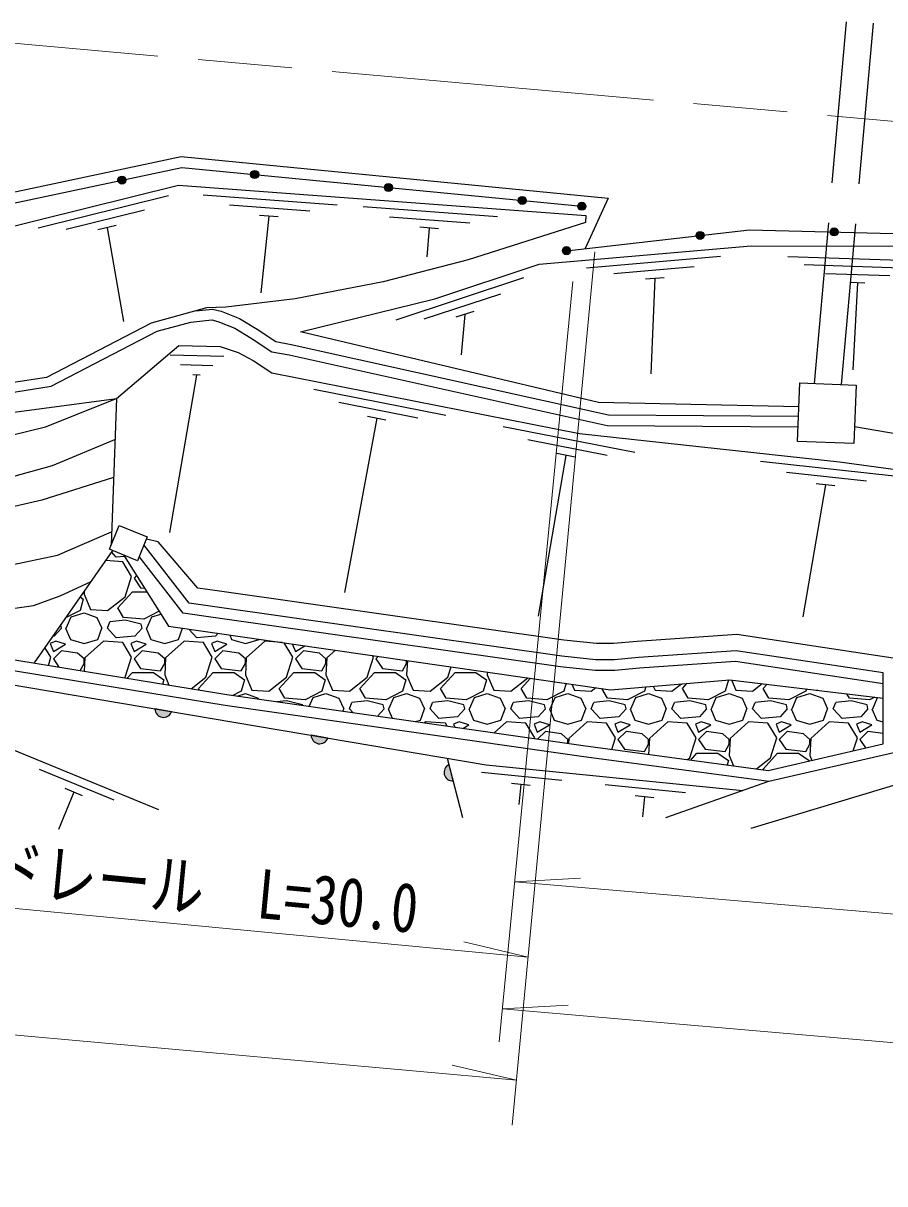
# Model space of a CAD drawing. Units: millimetres at full size, sheet at 1:1000; details may follow other scales. Extents: x 40000 to 680000, y 20000 to 380000.
# Drawn here: x 402737 to 434786, y 249333 to 292499 of the extents above; entities that cross this region are included whole.
import ezdxf
from ezdxf.enums import TextEntityAlignment as Align

# ---------------------------------------------------------------- set-up
doc = ezdxf.new("R2010")
doc.units = ezdxf.units.MM
doc.header["$LTSCALE"] = 1000
doc.linetypes.add('CHAIN', pattern=[18.5, 12, -1.5, 3.5, -1.5])
doc.linetypes.add('DASHED', pattern=[7.5, 6, -1.5])
for name, color, linetype, lineweight in [('M-BGD', 7, 'Continuous', 25), ('M-BMK', 2, 'CHAIN', 13), ('M-STR-HTXT', 7, 'Continuous', 13)]:
    doc.layers.add(name, color=color, linetype=linetype, lineweight=lineweight)
doc.styles.add('ＭＳ ゴシック', font='')
doc.styles.get('ＭＳ ゴシック').set_extended_font_data('MS Gothic')

msp = doc.modelspace()

# ---------------------------------------------------------------- hatches: boundary and pattern name
at = {"layer": 'M-BGD'}
for points in [[(406263, 286632, -0.41421), (406379, 286810, -0.41421), (406556, 286694, -1)], [(411198, 286887, -1), (411497, 286858, -1)], [(416175, 286404, -1), (416473, 286375, -1)], [(421151, 285920, -1), (421450, 285891, -1)], [(423370, 285659, -0.41421), (423486, 285837, -0.41421), (423663, 285722, -1)], [(427766, 284589, -1), (428064, 284623, -1)], [(432752, 284740, -0.41421), (432905, 284886, -0.41421), (433051, 284732, -1)], [(422798, 284021, -1), (423096, 284055, -1)], [(407639, 266996), (408256, 266892, -0.84072)], [(413448, 266014), (414065, 265910, -0.84072)], [(418578, 264925), (418734, 264319, -0.84072)]]:
    msp.add_hatch(color=256, dxfattribs=at).paths.add_polyline_path(points)

# ---------------------------------------------------------------- linework, layer by layer
at = {"layer": 'M-BGD', "linetype": 'DASHED'}
for p, q in [((432175, 279097), (433780, 297281)), ((433176, 279056), (434778, 297218))]:
    msp.add_line(p, q, dxfattribs=at)
at = {"layer": 'M-BGD'}
for p, q in [((408141, 286077), (403288, 284874)), ((414416, 285737), (409430, 286109)), ((407243, 285545), (404331, 284824)), ((413396, 285513), (410405, 285736)), ((412227, 285299), (411529, 285351)), ((420375, 285293), (415389, 285665)), ((406199, 284978), (405519, 284809)), ((411878, 285325), (411578, 282475)), ((419355, 285068), (416364, 285291)), ((418186, 284855), (417488, 284907)), ((405859, 284893), (406467, 281403)), ((417837, 284881), (417757, 283806)), ((428670, 283819), (423689, 283383)), ((431184, 283828), (436407, 283654)), ((427700, 283433), (424712, 283172)), ((435784, 283375), (431787, 283507)), ((434975, 283101), (432576, 283181)), ((421351, 283023), (416602, 281458)), ((426581, 283034), (425883, 282973)), ((426232, 283004), (426088, 279460)), ((434045, 282832), (433486, 282851)), ((433766, 282841), (433594, 279608)), ((420495, 282425), (417645, 281486)), ((419496, 281780), (418832, 281561)), ((419164, 281671), (419031, 280164)), ((410198, 280109), (408198, 280158)), ((409789, 279759), (408590, 279788)), ((409181, 279414), (408179, 273559)), ((409321, 279410), (409041, 279417)), ((418456, 277913), (413550, 278880)), ((406208, 278542), (406005, 273084)), ((417417, 277812), (414473, 278392)), ((415887, 277808), (414687, 271322)), ((416230, 277740), (415543, 277875)), ((425494, 276527), (420588, 277493)), ((433660, 277497), (436642, 276982)), ((424455, 276426), (421511, 277006)), ((422925, 276422), (421889, 270446)), ((423269, 276354), (422582, 276489)), ((435137, 275656), (430166, 276201)), ((434110, 275467), (431128, 275793)), ((432586, 275332), (431741, 270418)), ((432934, 275294), (432238, 275370)), ((406062, 272889), (403141, 268703)), ((406200, 272640), (406023, 272833)), ((406440, 272460), (405800, 272513)), ((406500, 272666), (406200, 272640)), ((406770, 271920), (406440, 272460)), ((406952, 271952), (406860, 271860)), ((406530, 271170), (406770, 271920)), ((406860, 271860), (407100, 271500)), ((404855, 271160), (404970, 271080)), ((405005, 271375), (405000, 271260)), ((405000, 271260), (405240, 270690)), ((405870, 270660), (406530, 271170)), ((406260, 270750), (406800, 271350)), ((406800, 271350), (407333, 271350)), ((407100, 271500), (407249, 271482)), ((404850, 270660), (404309, 270377)), ((404970, 271080), (404850, 270660)), ((405240, 270690), (405870, 270660)), ((406470, 270390), (406260, 270750)), ((404340, 270000), (404520, 270420)), ((404520, 270420), (405000, 270570)), ((405000, 270570), (405480, 270390)), ((405480, 270390), (405660, 270000)), ((405870, 270000), (405960, 270240)), ((406530, 270300), (405960, 270240)), ((407220, 270330), (406470, 270390)), ((407130, 270150), (406530, 270300)), ((407790, 270628), (407220, 270330)), ((407340, 270000), (407520, 270420)), ((407520, 270420), (407855, 270525)), ((404160, 270000), (403890, 269700)), ((404160, 270000), (404135, 270127)), ((404310, 270000), (404490, 269580)), ((405510, 269580), (405660, 270000)), ((406200, 269640), (405870, 270000)), ((407160, 270000), (406890, 269700)), ((407160, 270000), (407130, 270150)), ((407310, 270000), (407490, 269580)), ((408510, 269580), (408660, 269999)), ((409200, 269640), (408903, 269964)), ((409988, 269808), (409890, 269700)), ((403950, 269520), (403740, 269430)), ((403740, 269430), (403860, 269130)), ((403890, 269700), (403833, 269695)), ((403860, 269130), (404310, 269400)), ((404310, 269400), (403950, 269520)), ((404490, 269580), (405000, 269430)), ((405000, 269430), (405510, 269580)), ((405720, 269520), (405030, 268890)), ((406440, 269460), (405720, 269520)), ((406890, 269700), (406200, 269640)), ((406770, 268920), (406440, 269460)), ((406950, 269520), (406740, 269430)), ((406740, 269430), (406860, 269130)), ((406860, 269130), (407310, 269400)), ((407310, 269400), (406950, 269520)), ((407490, 269580), (408000, 269430)), ((408000, 269430), (408510, 269580)), ((408720, 269520), (408030, 268890)), ((409440, 269460), (408720, 269520)), ((409890, 269700), (409200, 269640)), ((409770, 268920), (409440, 269460)), ((409950, 269520), (409740, 269430)), ((409740, 269430), (409860, 269130)), ((409860, 269130), (410310, 269400)), ((410310, 269400), (409950, 269520)), ((410419, 269747), (410490, 269580)), ((410490, 269580), (411000, 269430)), ((411000, 269430), (411510, 269580)), ((411720, 269520), (411030, 268890)), ((411510, 269580), (411513, 269589)), ((412374, 269466), (411720, 269520)), ((412770, 268920), (412443, 269456)), ((412747, 269412), (412860, 269130)), ((403770, 268920), (403547, 269285)), ((404160, 269160), (403860, 268860)), ((404760, 269070), (404160, 269160)), ((405000, 268860), (404760, 269070)), ((407160, 269160), (406860, 268860)), ((407760, 269070), (407160, 269160)), ((408000, 268860), (407760, 269070)), ((410160, 269160), (409860, 268860)), ((410760, 269070), (410160, 269160)), ((411000, 268860), (410760, 269070)), ((412860, 269130), (413217, 269344)), ((413160, 269160), (412860, 268860)), ((413760, 269070), (413160, 269160)), ((414000, 268860), (413760, 269070)), ((414349, 269182), (414030, 268890)), ((415770, 268920), (415732, 268983)), ((415951, 268951), (415860, 268860)), ((403673, 268616), (403770, 268920)), ((403860, 268860), (404066, 268552)), ((404857, 268422), (405000, 268680)), ((405000, 268680), (405000, 268860)), ((405030, 268890), (405007, 268398)), ((406530, 268170), (406770, 268920)), ((406860, 268860), (407100, 268500)), ((407100, 268500), (407850, 268410)), ((407850, 268410), (408000, 268680)), ((408030, 268890), (408000, 268260)), ((408000, 268680), (408000, 268860)), ((409530, 268170), (409770, 268920)), ((409860, 268860), (410100, 268500)), ((410100, 268500), (410850, 268410)), ((410850, 268410), (411000, 268680)), ((411030, 268890), (411000, 268260)), ((411000, 268680), (411000, 268860)), ((412530, 268170), (412770, 268920)), ((412860, 268860), (413100, 268500)), ((413100, 268500), (413850, 268410)), ((413850, 268410), (414000, 268680)), ((414030, 268890), (414000, 268260)), ((414000, 268680), (414000, 268860)), ((415530, 268170), (415770, 268920)), ((415860, 268860), (416100, 268500)), ((416100, 268500), (416850, 268410)), ((416850, 268410), (417000, 268680)), ((417000, 268680), (417000, 268801)), ((417026, 268797), (417000, 268260)), ((418530, 268170), (418656, 268563)), ((406506, 268152), (406530, 268170)), ((406607, 268135), (406800, 268350)), ((406800, 268350), (407580, 268350)), ((407580, 268350), (407970, 268080)), ((407970, 268080), (407924, 267919)), ((408000, 268260), (408160, 267881)), ((408982, 267746), (409530, 268170)), ((409260, 267750), (409800, 268350)), ((409800, 268350), (410580, 268350)), ((410580, 268350), (410970, 268080)), ((410970, 268080), (410850, 267660)), ((411000, 268260), (411240, 267690)), ((411870, 267660), (412530, 268170)), ((412260, 267750), (412800, 268350)), ((412800, 268350), (413580, 268350)), ((413580, 268350), (413970, 268080)), ((413970, 268080), (413850, 267660)), ((414000, 268260), (414240, 267690)), ((414870, 267660), (415530, 268170)), ((415260, 267750), (415800, 268350)), ((415800, 268350), (416580, 268350)), ((416580, 268350), (416970, 268080)), ((416970, 268080), (416850, 267660)), ((417000, 268260), (417240, 267690)), ((417870, 267660), (418530, 268170)), ((418260, 267750), (418800, 268350)), ((418800, 268350), (419580, 268350)), ((419580, 268350), (419970, 268080)), ((419970, 268080), (419850, 267660)), ((420005, 268369), (420000, 268260)), ((420000, 268260), (420240, 267690)), ((420870, 267660), (421508, 268153)), ((421260, 267750), (421609, 268138)), ((428968, 268074), (428850, 267660)), ((429079, 268073), (429240, 267690)), ((409292, 267695), (409260, 267750)), ((410850, 267660), (410537, 267496)), ((411240, 267690), (411870, 267660)), ((412470, 267390), (412260, 267750)), ((413850, 267660), (413220, 267330)), ((414240, 267690), (414870, 267660)), ((415470, 267390), (415260, 267750)), ((416850, 267660), (416220, 267330)), ((417240, 267690), (417870, 267660)), ((418470, 267390), (418260, 267750)), ((419850, 267660), (419220, 267330)), ((420240, 267690), (420870, 267660)), ((421470, 267390), (421260, 267750)), ((422850, 267660), (422220, 267330)), ((422932, 267948), (422850, 267660)), ((423144, 267918), (423240, 267690)), ((423240, 267690), (423870, 267660)), ((423870, 267660), (424037, 267789)), ((424260, 267750), (424266, 267756)), ((424470, 267390), (424260, 267750)), ((425850, 267660), (425220, 267330)), ((425896, 267820), (425850, 267660)), ((426176, 267843), (426240, 267690)), ((426240, 267690), (426870, 267660)), ((426870, 267660), (427219, 267929)), ((427260, 267750), (427438, 267948)), ((427470, 267390), (427260, 267750)), ((428850, 267660), (428220, 267330)), ((429240, 267690), (429870, 267660)), ((429870, 267660), (430226, 267935)), ((430260, 267750), (430407, 267914)), ((430470, 267390), (430260, 267750)), ((431850, 267660), (431220, 267330)), ((431872, 267738), (431850, 267660)), ((432238, 267694), (432240, 267690)), ((432240, 267690), (432292, 267688)), ((410692, 267474), (411000, 267570)), ((411000, 267570), (411480, 267390)), ((411480, 267390), (411494, 267359)), ((412530, 267300), (412169, 267262)), ((413220, 267330), (412470, 267390)), ((413130, 267150), (412530, 267300)), ((413378, 267089), (413520, 267420)), ((413520, 267420), (414000, 267570)), ((414000, 267570), (414480, 267390)), ((414480, 267390), (414660, 267000)), ((414870, 267000), (414960, 267240)), ((415530, 267300), (414960, 267240)), ((416220, 267330), (415470, 267390)), ((416130, 267150), (415530, 267300)), ((416340, 267000), (416520, 267420)), ((416520, 267420), (417000, 267570)), ((417000, 267570), (417480, 267390)), ((417480, 267390), (417660, 267000)), ((417870, 267000), (417960, 267240)), ((418530, 267300), (417960, 267240)), ((419220, 267330), (418470, 267390)), ((419130, 267150), (418530, 267300)), ((419340, 267000), (419520, 267420)), ((419520, 267420), (420000, 267570)), ((420000, 267570), (420480, 267390)), ((420480, 267390), (420660, 267000)), ((420870, 267000), (420960, 267240)), ((421530, 267300), (420960, 267240)), ((422220, 267330), (421470, 267390)), ((422130, 267150), (421530, 267300)), ((422340, 267000), (422520, 267420)), ((422520, 267420), (423000, 267570)), ((423000, 267570), (423480, 267390)), ((423480, 267390), (423660, 267000)), ((423870, 267000), (423960, 267240)), ((424530, 267300), (423960, 267240)), ((425220, 267330), (424470, 267390)), ((425130, 267150), (424530, 267300)), ((425340, 267000), (425520, 267420)), ((425520, 267420), (426000, 267570)), ((426000, 267570), (426480, 267390)), ((426480, 267390), (426660, 267000)), ((426870, 267000), (426960, 267240)), ((427530, 267300), (426960, 267240)), ((428220, 267330), (427470, 267390)), ((428130, 267150), (427530, 267300)), ((428340, 267000), (428520, 267420)), ((428520, 267420), (429000, 267570)), ((429000, 267570), (429480, 267390)), ((429480, 267390), (429660, 267000)), ((429870, 267000), (429960, 267240)), ((430530, 267300), (429960, 267240)), ((431220, 267330), (430470, 267390)), ((431130, 267150), (430530, 267300)), ((431340, 267000), (431520, 267420)), ((431520, 267420), (432000, 267570)), ((432000, 267570), (432480, 267390)), ((432480, 267390), (432660, 267000)), ((432870, 267000), (432960, 267240)), ((433530, 267300), (432960, 267240)), ((433470, 267390), (433372, 267558)), ((434220, 267330), (433470, 267390)), ((434130, 267150), (433530, 267300)), ((434416, 267433), (434220, 267330)), ((434340, 267000), (434520, 267420)), ((434520, 267420), (434521, 267420)), ((408256, 266892), (407639, 266996)), ((413135, 267124), (413130, 267150)), ((414628, 266910), (414660, 267000)), ((415002, 266856), (414870, 267000)), ((416160, 267000), (415913, 266725)), ((416160, 267000), (416130, 267150)), ((416310, 267000), (416461, 266647)), ((417510, 266580), (417660, 267000)), ((418200, 266640), (417870, 267000)), ((419160, 267000), (418890, 266700)), ((419160, 267000), (419130, 267150)), ((419310, 267000), (419490, 266580)), ((420510, 266580), (420660, 267000)), ((421200, 266640), (420870, 267000)), ((422160, 267000), (421890, 266700)), ((422160, 267000), (422130, 267150)), ((422310, 267000), (422490, 266580)), ((423510, 266580), (423660, 267000)), ((424200, 266640), (423870, 267000)), ((425160, 267000), (424890, 266700)), ((425160, 267000), (425130, 267150)), ((425310, 267000), (425490, 266580)), ((426510, 266580), (426660, 267000)), ((427200, 266640), (426870, 267000)), ((428160, 267000), (427890, 266700)), ((428160, 267000), (428130, 267150)), ((428310, 267000), (428490, 266580)), ((429510, 266580), (429660, 267000)), ((430200, 266640), (429870, 267000)), ((431160, 267000), (430890, 266700)), ((431160, 267000), (431130, 267150)), ((431310, 267000), (431490, 266580)), ((432510, 266580), (432660, 267000)), ((433200, 266640), (432870, 267000)), ((434160, 267000), (433890, 266700)), ((434160, 267000), (434130, 267150)), ((434310, 267000), (434490, 266580)), ((417318, 266524), (417510, 266580)), ((417720, 266520), (417669, 266473)), ((418440, 266460), (417720, 266520)), ((418890, 266700), (418200, 266640)), ((418505, 266354), (418440, 266460)), ((418950, 266520), (418740, 266430)), ((418740, 266430), (418787, 266313)), ((419310, 266400), (418950, 266520)), ((419092, 266269), (419310, 266400)), ((419490, 266580), (420000, 266430)), ((420000, 266430), (420510, 266580)), ((420720, 266520), (420262, 266102)), ((421440, 266460), (420720, 266520)), ((421890, 266700), (421200, 266640)), ((421770, 265920), (421440, 266460)), ((421950, 266520), (421740, 266430)), ((421740, 266430), (421860, 266130)), ((421860, 266130), (422310, 266400)), ((422310, 266400), (421950, 266520)), ((422490, 266580), (423000, 266430)), ((423000, 266430), (423510, 266580)), ((423720, 266520), (423030, 265890)), ((424440, 266460), (423720, 266520)), ((424890, 266700), (424200, 266640)), ((424770, 265920), (424440, 266460)), ((424950, 266520), (424740, 266430)), ((424740, 266430), (424860, 266130)), ((424860, 266130), (425310, 266400)), ((425310, 266400), (424950, 266520)), ((425490, 266580), (426000, 266430)), ((426000, 266430), (426510, 266580)), ((426720, 266520), (426030, 265890)), ((427440, 266460), (426720, 266520)), ((427890, 266700), (427200, 266640)), ((427770, 265920), (427440, 266460)), ((427950, 266520), (427740, 266430)), ((427740, 266430), (427860, 266130)), ((427860, 266130), (428310, 266400)), ((428310, 266400), (427950, 266520)), ((428490, 266580), (429000, 266430)), ((429000, 266430), (429510, 266580)), ((429720, 266520), (429030, 265890)), ((430440, 266460), (429720, 266520)), ((430890, 266700), (430200, 266640)), ((430770, 265920), (430440, 266460)), ((430950, 266520), (430740, 266430)), ((430740, 266430), (430860, 266130)), ((430860, 266130), (431310, 266400)), ((431310, 266400), (430950, 266520)), ((431490, 266580), (432000, 266430)), ((432000, 266430), (432510, 266580)), ((432720, 266520), (432030, 265890)), ((433440, 266460), (432720, 266520)), ((433890, 266700), (433200, 266640)), ((433770, 265920), (433440, 266460)), ((433950, 266520), (433740, 266430)), ((433740, 266430), (433860, 266130)), ((433860, 266130), (434310, 266400)), ((434310, 266400), (433950, 266520)), ((434490, 266580), (434721, 266512)), ((414065, 265910), (413448, 266014)), ((421759, 265887), (421770, 265920)), ((422160, 266160), (421871, 265871)), ((422760, 266070), (422160, 266160)), ((423000, 265860), (422760, 266070)), ((424631, 265486), (424770, 265920)), ((425160, 266160), (424860, 265860)), ((425760, 266070), (425160, 266160)), ((426000, 265860), (425760, 266070)), ((427530, 265170), (427770, 265920)), ((428160, 266160), (427860, 265860)), ((428760, 266070), (428160, 266160)), ((429000, 265860), (428760, 266070)), ((430530, 265170), (430770, 265920)), ((431160, 266160), (430860, 265860)), ((431760, 266070), (431160, 266160)), ((432000, 265860), (431760, 266070)), ((433616, 265437), (433770, 265920)), ((434160, 266160), (433860, 265860)), ((434721, 266076), (434160, 266160)), ((423000, 265709), (423000, 265860)), ((423030, 265890), (423021, 265706)), ((424860, 265860), (425100, 265500)), ((425100, 265500), (425850, 265410)), ((425850, 265410), (426000, 265680)), ((426000, 265680), (426000, 265860)), ((426030, 265890), (426002, 265302)), ((427860, 265860), (428100, 265500)), ((428100, 265500), (428850, 265410)), ((428850, 265410), (429000, 265680)), ((429030, 265890), (429000, 265260)), ((429000, 265680), (429000, 265860)), ((430860, 265860), (431100, 265500)), ((431100, 265500), (431850, 265410)), ((431850, 265410), (432000, 265680)), ((432030, 265890), (432000, 265260)), ((432000, 265680), (432000, 265860)), ((433860, 265860), (434072, 265542)), ((419088, 262947), (418518, 265157)), ((427451, 265109), (427530, 265170)), ((427569, 265093), (427800, 265350)), ((427800, 265350), (428580, 265350)), ((428580, 265350), (428970, 265080)), ((428970, 265080), (428922, 264912)), ((429000, 265260), (429160, 264881)), ((430009, 264767), (430530, 265170)), ((430260, 264750), (430800, 265350)), ((430800, 265350), (431580, 265350)), ((431580, 265350), (431970, 265080)), ((431970, 265080), (431963, 265056)), ((432000, 265260), (432075, 265082)), ((406118, 263605), (403344, 264746)), ((418734, 264319), (418578, 264925)), ((422767, 264332), (419782, 264629)), ((430270, 264732), (430260, 264750)), ((421593, 264147), (420897, 264217)), ((421245, 264182), (421171, 263436)), ((426639, 262962), (430472, 264302)), ((404617, 263898), (404046, 262511)), ((404941, 263765), (404293, 264031)), ((427370, 263874), (424385, 264171)), ((426196, 263690), (425499, 263759)), ((425848, 263724), (425773, 262978))]:
    msp.add_line(p, q, dxfattribs=at)
for points in [[(333112, 292464), (339973, 290618), (363003, 284200), (365356, 283527), (368426, 283111), (373842, 282613), (382581, 282010), (408613, 287540), (424502, 285997), (423646, 284118)], [(338874, 288290), (362070, 280342), (381374, 277800), (391507, 277475), (395056, 277368), (397186, 277332), (406208, 278542)], [(396628, 284585), (408635, 287136), (423517, 285690)], [(422947, 284038), (429758, 284817), (437040, 284629), (474478, 281286), (480114, 280674), (499672, 278626), (502144, 277438)], [(431592, 278226), (424132, 278395), (413056, 281017), (418050, 282251), (421934, 283531), (429814, 284220), (437283, 284203)], [(398110, 278097), (403772, 278997), (407720, 281050), (408973, 281380), (409753, 281470), (409971, 281408), (410606, 281156), (411220, 280786), (411987, 280278), (412629, 280160), (424464, 277536), (431562, 277483)], [(409156, 281804), (409781, 281858), (410099, 281787), (410785, 281516), (411434, 281124), (412140, 280657), (412709, 280553), (424509, 277936), (431578, 277883)], [(406208, 278542), (408525, 280510), (410069, 280472), (410733, 280249), (411285, 279950), (411988, 279493), (423428, 277240), (433101, 276181), (445200, 274542), (453311, 273547), (470759, 271875)], [(361492, 280083), (363847, 279203), (366550, 278478), (369302, 277877), (371978, 277415), (377198, 276598), (385081, 275788), (388726, 275601), (390594, 275639), (393022, 276012), (395179, 276463), (396489, 276596), (399213, 276775), (401679, 277025), (403563, 277486), (406208, 278542)], [(360303, 279550), (361676, 278728), (363047, 278093), (364771, 277485), (366665, 276995), (369023, 276353), (371178, 275884), (373472, 275526), (376574, 275127), (379785, 274949), (386802, 274484), (391583, 274395), (398820, 275038), (401259, 275344), (403823, 276046), (406151, 277016)], [(406099, 275599), (403434, 274765), (399930, 273958), (397244, 273463), (394456, 273092), (391760, 272961), (386984, 273075), (379315, 272991), (374678, 273026), (371113, 273533), (366661, 274519), (362742, 276015), (360228, 277171)], [(366057, 273431), (369839, 272592), (372821, 271926), (375584, 271520), (377708, 271500), (380405, 271684), (384275, 271936), (389867, 272114), (394443, 272343), (396685, 272262), (399221, 272020), (400411, 272041), (401824, 272252), (404008, 272709), (406024, 273585)], [(436083, 268740), (429277, 269761), (425579, 269507), (424701, 269424), (424066, 269424), (422845, 269556), (409948, 271384), (409236, 271485), (407753, 273211), (407319, 273311)], [(401202, 269021), (410308, 267529), (423561, 265629), (430453, 264708), (434721, 265692), (434721, 268337), (429253, 269158), (425628, 268909), (424730, 268824), (424034, 268824), (422770, 268961), (409864, 270790), (408910, 270926), (407229, 273094)], [(406465, 272722), (408140, 270074), (424583, 267711), (429027, 268079), (434721, 267396)], [(434721, 267933), (429237, 268756), (425660, 268511), (424749, 268424), (424012, 268424), (422721, 268564), (409807, 270394), (408693, 270553), (407053, 272668)], [(385415, 269667), (385417, 270625), (389668, 271019), (392412, 271106), (395595, 271023), (399231, 270748), (400867, 270670), (401905, 270670), (403120, 270837), (404116, 271199), (405259, 271739)], [(373497, 262809), (380146, 267130), (381280, 267867), (382453, 268436), (383614, 268814), (384720, 269127), (385703, 269315), (388213, 269631), (390733, 269821), (393411, 269821), (396184, 269731), (399268, 269531), (401079, 268636), (410248, 267133), (423506, 265232), (430472, 264302), (435121, 265374)], [(376984, 263608), (382054, 266976), (385151, 267762), (387659, 268078), (392777, 267987), (395168, 267809), (397806, 267348), (407764, 263252)], [(401245, 268077), (419962, 264912), (429505, 263964)], [(429820, 262560), (435528, 264281), (444860, 266454), (457424, 264032), (458879, 263709), (459771, 263651), (460363, 263712), (461190, 263885), (462311, 264199), (463281, 264731), (463925, 265449), (464491, 266412), (465139, 267764)]]:
    msp.add_lwpolyline(points, dxfattribs=at)
for points in [[(396368, 283468), (408512, 286478), (423667, 285348), (423649, 285084), (419291, 283702), (416123, 282880), (412856, 282247), (410278, 281936), (409561, 281917), (407492, 281340), (403607, 279324), (399014, 278625), (396766, 280535)], [(431629, 279119), (433722, 279034), (433634, 276861), (431540, 276947)], [(406310, 273821), (407352, 273390), (406986, 272506), (405944, 272937)]]:
    msp.add_lwpolyline(points, close=True, dxfattribs=at)
for centre in [(406410, 286663), (411347, 286872), (416324, 286389), (421300, 285906), (423517, 285690), (427915, 284606), (432901, 284736), (422947, 284038)]:
    msp.add_circle(centre, 150, dxfattribs=at)
for centre, start, end in [((407957, 266998), 180.294, 340.5117), ((413766, 266016), 180.294, 340.5117), ((418709, 264635), 114.352, 274.5697)]:
    msp.add_arc(centre, 318, start, end, dxfattribs=at)
at = {"layer": 'M-BMK'}
msp.add_lwpolyline([(322088, 298889), (466517, 286058), (519610, 280422)], dxfattribs=at)
at = {"layer": 'M-STR-HTXT'}
for p, q in [((423998, 284001), (420929, 251517)), ((423183, 282894), (420444, 254617)), ((421087, 253193), (335367, 260879)), ((421519, 257759), (394206, 260360)), ((421021, 260567), (423472, 260700)), ((499629, 253838), (421021, 260567)), ((421519, 257759), (419131, 258329)), ((420563, 255841), (423014, 255973)), ((495941, 249333), (420563, 255841)), ((421087, 253193), (418697, 253751))]:
    msp.add_line(p, q, dxfattribs=at)

# ---------------------------------------------------------------- texts
at = {"layer": 'M-STR-HTXT', "style": 'ＭＳ ゴシック', "width": 0.8}
msp.add_text('ガードレール\u3000L=30.0', height=1833, rotation=354.559, dxfattribs=at).set_placement((407337, 259058), align=Align.BOTTOM_CENTER)

doc.saveas('drawing.dxf')
